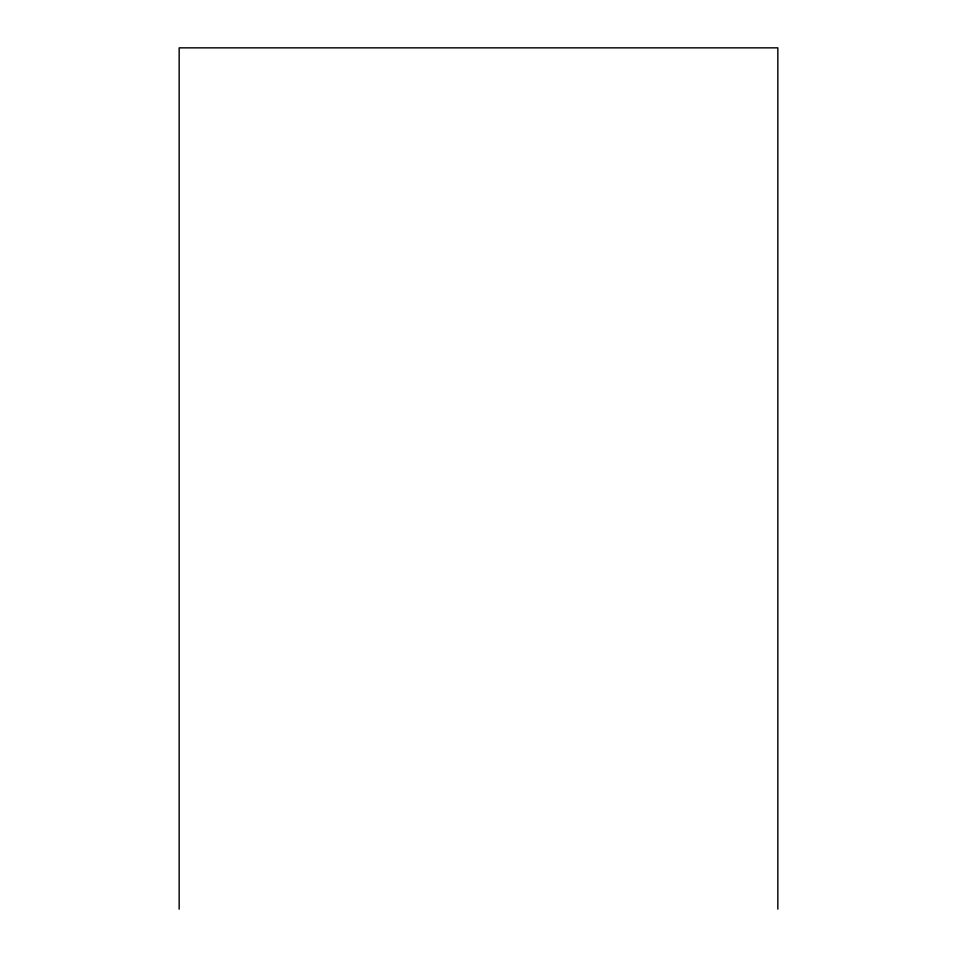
<?xml version="1.0" encoding="UTF-8"?>
<svg xmlns="http://www.w3.org/2000/svg" width="957" height="957" viewBox="0 0 957 957"><rect width="100%" height="100%" fill="white"/><g stroke="black" fill="none" stroke-linecap="round" stroke-linejoin="round"><path stroke-width="1.44" d="M777.838 909.15L777.838 47.85L179.162 47.85L179.162 909.15"/></g></svg>
